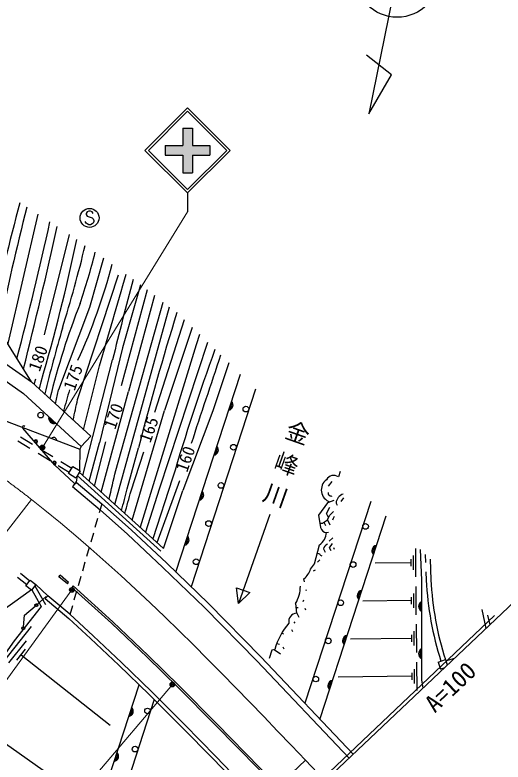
# Model space of a CAD drawing. Units: millimetres, scale not verified. Extents: x 40000 to 680000, y 20000 to 380000.
# Drawn here: x 512770 to 564322, y 259747 to 338715 of the extents above; entities that cross this region are included whole.
import ezdxf
from ezdxf.enums import TextEntityAlignment as Align

# ---------------------------------------------------------------- set-up
doc = ezdxf.new("R2010")
doc.units = ezdxf.units.MM
doc.header["$LTSCALE"] = 1000
doc.header["$PDMODE"] = 32
doc.header["$PDSIZE"] = 500
doc.linetypes.add('CHAIN', pattern=[18.5, 12, -1.5, 3.5, -1.5])
for name, color, linetype, lineweight in [('M-BGD', 7, 'Continuous', 25), ('M-BMK', 2, 'CHAIN', 13), ('M-BMK-OTRS', 5, 'Continuous', 25), ('M-BMK-SRVR', 3, 'Continuous', 25), ('M-STR-HTXT', 7, 'Continuous', 13), ('M-STR-STR1', 1, 'Continuous', 25), ('M-STR-STRC', 7, 'Continuous', 25)]:
    doc.layers.add(name, color=color, linetype=linetype, lineweight=lineweight)
doc.layers.add('M-BMK-HTXT', color=7, linetype='Continuous')
doc.styles.add('@ＭＳ ゴシック', font='')
doc.styles.add('ＭＳ ゴシック', font='')
doc.styles.get('@ＭＳ ゴシック').set_extended_font_data('@MS Gothic')
doc.styles.get('ＭＳ ゴシック').set_extended_font_data('MS Gothic')

msp = doc.modelspace()

# ---------------------------------------------------------------- hatches: boundary and pattern name
at = {"layer": 'M-STR-STRC'}
msp.add_hatch(color=256, dxfattribs=at).paths.add_polyline_path([(528646, 324900), (530506, 324900), (530507, 326760), (531507, 326759), (531506, 324900), (533366, 324900), (533366, 323900), (531506, 323900), (531506, 322039), (530506, 322040), (530506, 323900), (528646, 323900)])

# ---------------------------------------------------------------- linework, layer by layer
at = {"layer": 'M-BGD'}
for p, q in [((515192, 317656), (512003, 303990)), ((518488, 315512), (515858, 304894)), ((522121, 313024), (520644, 307802)), ((519391, 298071), (523719, 311254)), ((526737, 309662), (524000, 299528)), ((526030, 310192), (524141, 303535)), ((527517, 309071), (524747, 298914)), ((523417, 290574), (528436, 308366)), ((520644, 307802), (517360, 299093)), ((523326, 286965), (529103, 307848)), ((530660, 306504), (527526, 296687)), ((531490, 305694), (528581, 296896)), ((514530, 299948), (511383, 304985)), ((532275, 304928), (531919, 303845)), ((533117, 304106), (528018, 288594)), ((524141, 303535), (521700, 293475)), ((531919, 303845), (525984, 284566)), ((519923, 290037), (523080, 302270)), ((535345, 301933), (533665, 296883)), ((520020, 294875), (521698, 301626)), ((514816, 299683), (514966, 300257)), ((529770, 279830), (536578, 300731)), ((514530, 299948), (520769, 294183)), ((515346, 299194), (515523, 299936)), ((517054, 297616), (517360, 299093)), ((521889, 288262), (524747, 298914)), ((538174, 299174), (531368, 278276)), ((525155, 285314), (528581, 296896)), ((533665, 296883), (530519, 288460)), ((513341, 294126), (514621, 293345)), ((519761, 293092), (520769, 294183)), ((513074, 293704), (514354, 292922)), ((520594, 289431), (521700, 293475)), ((521158, 288922), (522352, 293598)), ((515208, 292402), (516488, 291620)), ((515475, 292824), (516755, 292043)), ((519609, 292822), (519601, 290563)), ((524638, 288632), (525826, 292965)), ((525038, 288410), (526400, 292548)), ((517609, 291522), (518774, 290812)), ((517342, 291099), (518513, 290385)), ((519339, 290025), (519228, 289343)), ((528172, 282052), (519339, 290025)), ((528440, 282349), (519551, 290372)), ((547121, 290446), (546943, 289886)), ((519228, 289343), (518839, 288886)), ((519228, 289343), (521937, 287033)), ((529422, 289750), (527328, 283353)), ((527774, 282950), (530192, 289506)), ((545878, 288905), (546268, 289394)), ((518839, 288886), (521755, 286400)), ((528018, 288594), (526554, 284051)), ((528461, 282330), (530519, 288460)), ((547207, 287305), (547514, 287679)), ((550344, 287302), (543394, 265966)), ((545789, 287143), (544814, 285851)), ((545682, 286015), (546023, 286692)), ((546439, 287408), (545789, 287143)), ((546689, 287109), (546806, 286883)), ((539675, 285929), (536365, 276492)), ((545893, 285608), (545682, 286015)), ((545978, 285811), (546398, 286243)), ((544814, 285851), (545059, 284548)), ((551940, 285745), (544960, 264315)), ((545252, 285006), (545786, 285354)), ((545394, 285098), (545577, 284745)), ((545768, 285342), (546030, 284837)), ((545786, 285354), (545978, 285811)), ((546354, 285362), (546409, 285533)), ((546409, 285533), (546519, 285734)), ((544974, 285002), (545252, 285006)), ((545692, 284018), (545890, 284049)), ((545960, 283084), (546353, 283431)), ((546008, 282394), (546305, 282834)), ((544404, 280705), (544944, 282701)), ((545350, 282268), (545526, 281930)), ((546183, 282056), (546008, 282394)), ((546522, 282231), (546434, 282400)), ((555059, 282318), (555089, 279318)), ((555560, 282214), (555712, 278979)), ((544709, 281833), (544928, 281763)), ((544742, 280880), (544966, 281139)), ((554570, 281188), (554578, 280438)), ((554817, 281565), (554831, 280065)), ((556085, 281702), (556125, 280845)), ((556609, 281191), (556711, 279013)), ((543986, 280131), (544404, 280705)), ((554574, 280813), (550820, 280776)), ((513353, 279697), (514332, 278906)), ((544292, 279955), (544517, 280072)), ((556172, 279846), (556212, 278990)), ((513043, 279305), (514018, 278517)), ((517401, 279340), (517529, 279494)), ((518306, 278590), (517401, 279340)), ((518434, 278743), (517529, 279494)), ((543342, 278800), (543290, 279127)), ((514875, 278391), (515985, 276418)), ((516233, 277325), (514968, 278510)), ((518306, 278590), (518434, 278743)), ((518927, 278363), (518793, 278215)), ((536365, 276492), (536154, 278156)), ((536154, 278156), (537570, 277660)), ((555098, 278318), (555128, 275318)), ((514541, 277965), (515549, 276173)), ((516233, 277325), (515976, 277019)), ((518576, 275362), (516233, 277325)), ((537570, 277660), (536365, 276492)), ((543580, 277840), (543521, 277953)), ((554610, 277188), (554617, 276438)), ((554856, 277565), (554871, 276066)), ((515976, 277019), (518452, 274932)), ((542406, 276517), (542505, 275496)), ((543226, 276728), (543281, 276899)), ((554613, 276813), (549513, 276763)), ((542447, 276092), (542696, 276095)), ((543495, 275794), (543408, 275963)), ((562064, 275869), (562496, 273868)), ((542500, 275553), (542758, 275055)), ((562696, 275257), (562913, 274265)), ((510784, 269363), (514514, 274063)), ((542350, 274415), (542263, 274584)), ((555138, 274318), (555167, 271318)), ((540941, 273355), (541145, 273290)), ((542127, 273512), (542010, 273738)), ((554895, 273566), (554910, 272066)), ((512108, 270228), (513973, 272578)), ((554653, 272813), (548206, 272750)), ((554649, 273188), (554656, 272438)), ((512966, 270504), (513898, 271679)), ((540203, 271657), (539892, 271568)), ((540425, 272294), (540706, 272204)), ((541215, 271681), (541098, 271907)), ((513432, 271092), (522820, 263642)), ((539892, 271568), (539616, 270700)), ((540133, 271637), (540806, 271183)), ((555177, 270318), (555207, 267318)), ((557479, 270318), (558237, 270573)), ((557479, 270318), (557733, 269560)), ((558237, 270573), (558427, 270008)), ((558286, 270431), (559194, 270736)), ((554934, 269566), (554949, 268066)), ((558076, 269675), (557733, 269560)), ((554692, 268813), (546899, 268737)), ((554688, 269188), (554696, 268438)), ((519378, 247923), (525886, 267904)), ((527481, 266343), (520972, 246359)), ((508496, 264013), (519609, 256183))]:
    msp.add_line(p, q, dxfattribs=at)
for points in [[(464221, 323024), (470047, 321176), (477782, 318318), (485391, 315106), (491038, 312417), (498010, 308693), (500873, 307075), (505207, 304448), (508695, 302176), (513674, 298716), (519761, 293092), (519609, 292822)], [(463181, 319682), (466896, 318527), (468909, 317866), (472683, 316509), (476511, 315056), (480243, 313566), (483927, 311927), (489534, 309257), (489572, 309237), (493229, 307318), (496309, 305633), (499105, 304054), (503344, 301485), (506741, 299272), (511677, 295842), (519609, 292822)], [(506005, 305718), (509532, 303421), (514530, 299948)], [(555712, 278965), (555696, 268432), (555859, 267571)], [(542465, 254864), (538532, 258979), (533925, 263691), (530004, 267633), (526742, 270839), (522964, 274427), (518793, 278215)], [(542610, 255002), (538676, 259117), (534068, 263831), (530145, 267775), (526881, 270982), (523100, 274573), (518927, 278363)], [(514501, 277938), (510453, 275050), (505214, 270311), (500779, 266166)], [(515549, 276173), (512695, 272576), (505155, 261875)]]:
    msp.add_lwpolyline(points, dxfattribs=at)
for points in [[(519183, 289771), (518422, 290237), (518889, 290999), (519650, 290533)], [(514388, 278965), (514968, 278510), (514513, 277928), (513932, 278383)]]:
    msp.add_lwpolyline(points, close=True, dxfattribs=at)
for centre in [(537165, 297055), (515483, 296418), (535851, 293021), (534537, 288987), (533224, 284953), (549801, 284657), (531910, 280919), (548487, 280623), (547173, 276589), (545859, 272555), (544545, 268521), (526773, 265147), (525459, 261113)]:
    msp.add_circle(centre, 300, dxfattribs=at)
for centre, radius, start, end in [((905262, 216845), 405045, 165.41282, 167.23183), ((755239, 256744), 248969, 165.66375, 168.73789), ((114510, 406257), 411786, 345.39297, 347.45824), ((17543, 426702), 511732, 345.81557, 347.54563), ((334265, 353386), 188975, 343.57003, 348.27132), ((382875, 347516), 141264, 342.74034, 346.42559), ((454587, 330524), 68777, 341.07215, 345.7797), ((462497, 328284), 62608, 335.39465, 345.27242), ((-236776, 526425), 791086, 343.49105, 344.22183), ((881971, 214671), 369426, 164.9234, 166.28325), ((595747, 278543), 81682, 158.70035, 166.09885), ((820231, 217341), 303964, 162.79571, 165.59375), ((712504, 249563), 202629, 163.94465, 165.97526), ((767470, 219112), 248308, 160.16792, 163.4722), ((1624753, -65364), 1150728, 161.34277, 161.83325), ((598179, 275613), 83032, 163.58615, 165.19478), ((-138999, 442301), 674003, 347.45469, 347.64375), ((535243, 297494), 567, 280.03152, 43.88655), ((535243, 297494), 453, 287.99091, 35.92715), ((535243, 297494), 340, 303.61628, 20.30178), ((516898, 296100), 567, 165.33343, 289.18846), ((516898, 296100), 453, 173.29283, 281.22907), ((516898, 296100), 340, 188.9182, 265.6037), ((516879, 293763), 300, 357.06195, 141.25002), ((533695, 292740), 567, 280.03152, 43.88655), ((533695, 292740), 453, 287.99091, 35.92715), ((533695, 292740), 340, 303.61628, 20.30178), ((273229, 346960), 256463, 346.59908, 347.29905), ((546441, 289165), 878, 55.16425, 151.52395), ((546450, 288509), 1328, 125.99305, 252.04345), ((157171, 385011), 379895, 344.94464, 345.30345), ((-327144, 522612), 883779, 344.47198, 344.63297), ((532146, 287986), 567, 280.03152, 43.88655), ((532146, 287986), 453, 287.99091, 35.92715), ((546147, 288167), 301, 163.49185, 292.37195), ((532146, 287986), 340, 303.61628, 20.30178), ((547765, 287045), 1078, 106.89445, 176.58595), ((545694, 284663), 645, 190.20375, 269.81495), ((530598, 283232), 567, 280.03152, 43.88655), ((530598, 283232), 453, 287.99091, 35.92715), ((543718, 284268), 1989, 308.02565, 352.78595), ((530598, 283232), 340, 303.61628, 20.30178), ((546082, 282084), 755, 114.76235, 165.88235), ((551027, 282079), 567, 100.03152, 223.88655), ((551027, 282079), 453, 107.99091, 215.92715), ((551027, 282079), 340, 123.61628, 200.30178), ((545226, 281846), 308, 195.48405, 262.86425), ((542132, 280673), 1931, 306.84208, 343.71195), ((589176, 280533), 33000, 182.68098, 197.85616), ((589327, 280551), 32652, 182.69991, 197.79404), ((539521, 278312), 3398, 328.10775, 0.25495), ((549478, 277325), 567, 100.03152, 223.88655), ((549478, 277325), 453, 107.99091, 215.92715), ((549478, 277325), 340, 123.61628, 200.30178), ((555975, 276198), 567, 117.98153, 241.83656), ((555975, 276198), 453, 125.94093, 233.87717), ((555975, 276198), 340, 141.5663, 218.2518), ((542573, 274606), 893, 94.36055, 191.09345), ((547778, 269370), 7913, 140.22115, 163.20195), ((547930, 272571), 567, 100.03152, 223.88655), ((547930, 272571), 453, 107.99091, 215.92715), ((547930, 272571), 340, 123.61628, 200.30178), ((555967, 271198), 567, 117.98153, 241.83656), ((555967, 271198), 453, 125.94093, 233.87717), ((555967, 271198), 340, 141.5663, 218.2518), ((546381, 267816), 567, 100.03152, 223.88655), ((546381, 267816), 453, 107.99091, 215.92715), ((546381, 267816), 340, 123.61628, 200.30178), ((524701, 265127), 567, 280.03152, 43.88655), ((524701, 265127), 453, 287.99091, 35.92715), ((524701, 265127), 340, 303.61628, 20.30178), ((523152, 260373), 567, 280.03152, 43.88655), ((523152, 260373), 453, 287.99091, 35.92715), ((523152, 260373), 340, 303.61628, 20.30178)]:
    msp.add_arc(centre, radius, start, end, dxfattribs=at)
at = {"layer": 'M-BMK'}
msp.add_line((543447, 259953), (545523, 257765), dxfattribs=at)
msp.add_lwpolyline([(543447, 259953), (541981, 261487), (540515, 263019), (539046, 264550), (537573, 266077), (536095, 267599), (534612, 269115), (533121, 270624), (531621, 272124), (530112, 273615), (528593, 275095), (527061, 276563), (525517, 278018), (523959, 279457), (522386, 280880), (520797, 282286), (519191, 283672), (517568, 285037), (515926, 286381), (514505, 287513)], dxfattribs=at)
msp.add_arc((416522, 161024), 160000, 52.23742, 91.03797, dxfattribs=at)
at = {"layer": 'M-BMK-OTRS'}
msp.add_line((579000, 289527), (521734, 235195), dxfattribs=at)
at = {"layer": 'M-BMK-SRVR'}
for p, q in [((555231, 353265), (550163, 328273)), ((552528, 332385), (549886, 334452)), ((550163, 328273), (552528, 332385))]:
    msp.add_line(p, q, dxfattribs=at)
msp.add_circle((553144, 342974), 4500, dxfattribs=at)
at = {"layer": 'M-STR-HTXT'}
for p, q in [((515675, 293006), (531006, 317900)), ((514505, 287513), (499195, 267749)), ((506298, 260750), (518792, 277946)), ((563418, 275226), (545282, 258019)), ((529400, 267946), (517065, 253416)), ((543447, 259953), (525311, 242746))]:
    msp.add_line(p, q, dxfattribs=at)
at = {"layer": 'M-STR-STR1'}
for p, q in [((521937, 287033), (521660, 286072)), ((521494, 285495), (521217, 284534)), ((521051, 283958), (520774, 282997)), ((520608, 282420), (520332, 281459)), ((520166, 280883), (519889, 279922)), ((519723, 279345), (519446, 278384)), ((519280, 277808), (519003, 276847)), ((518837, 276270), (518560, 275309))]:
    msp.add_line(p, q, dxfattribs=at)
for points in [[(521937, 287033), (525047, 284288), (528814, 280762), (533198, 276495), (538732, 270879), (548497, 260587)], [(521755, 286400), (524643, 283844), (528399, 280328), (532775, 276069), (538301, 270462), (548062, 260174)], [(518452, 274932), (520752, 272796), (523746, 269974), (526945, 266878), (530388, 263438), (533694, 260072), (540489, 252990)], [(540779, 253265), (533981, 260350), (530672, 263719), (527226, 267163), (524022, 270263), (521025, 273089), (518576, 275362)]]:
    msp.add_lwpolyline(points, dxfattribs=at)
at = {"layer": 'M-STR-STRC'}
for p, q in [((526505, 324400), (531005, 328900)), ((526859, 324400), (531005, 328546)), ((535506, 324400), (531005, 328900)), ((535152, 324400), (531005, 328546)), ((530507, 326760), (530506, 324900)), ((530507, 326760), (531507, 326759)), ((531507, 326759), (531506, 324900)), ((528646, 324900), (528646, 323900)), ((528646, 324900), (530506, 324900)), ((531506, 324900), (533366, 324900)), ((533366, 324900), (533366, 323900)), ((526505, 324400), (531005, 319899)), ((526859, 324400), (531005, 320253)), ((528646, 323900), (530506, 323900)), ((530506, 323900), (530506, 322040)), ((531005, 320253), (535152, 324400)), ((531006, 319900), (535506, 324400)), ((531506, 323900), (533366, 323900)), ((531506, 323900), (531506, 322039)), ((530506, 322040), (531506, 322039)), ((531006, 319900), (531006, 317900)), ((520381, 317897), (520290, 317716)), ((520290, 317716), (520290, 317625)), ((520290, 317625), (520381, 317443)), ((520563, 317988), (520381, 317897)), ((520744, 317988), (520563, 317988)), ((520926, 317897), (520744, 317988)), ((521017, 317716), (520926, 317897)), ((520290, 316716), (520199, 316897)), ((520381, 316625), (520290, 316716)), ((520381, 317443), (520926, 317261)), ((520926, 317261), (521017, 317170)), ((521017, 316716), (520926, 316625)), ((521017, 317170), (521108, 316988)), ((521108, 316897), (521017, 316716)), ((521108, 316988), (521108, 316897)), ((520563, 316534), (520381, 316625)), ((520744, 316534), (520563, 316534)), ((520926, 316625), (520744, 316534)), ((515142, 276433), (516068, 277240)), ((513796, 275260), (514916, 276236)), ((513663, 274054), (513796, 275260))]:
    msp.add_line(p, q, dxfattribs=at)
msp.add_lwpolyline([(519019, 289222), (517000, 291124), (513588, 295035)], dxfattribs=at)
for centre, radius in [((520653, 317261), 1000), ((514964, 293629), 100), ((514964, 293629), 100), ((514964, 293629), 100), ((515675, 293006), 250), ((515675, 293006), 200), ((515675, 293006), 150), ((515675, 293006), 100), ((515675, 293006), 50), ((515675, 293006), 20), ((516936, 291369), 100), ((516936, 291369), 100), ((516936, 291369), 100), ((518792, 277946), 150), ((518792, 277946), 120), ((518792, 277946), 90), ((518792, 277946), 60), ((518792, 277946), 30), ((518792, 277946), 20), ((515029, 276335), 150), ((515029, 276335), 120), ((515029, 276335), 100), ((515029, 276335), 100), ((515029, 276335), 100), ((515029, 276335), 100), ((513647, 273904), 150), ((513647, 273904), 120), ((513647, 273904), 100), ((513647, 273904), 100), ((513647, 273904), 100), ((513647, 273904), 100), ((529400, 267946), 150), ((529400, 267946), 120), ((529400, 267946), 90), ((529400, 267946), 60), ((529400, 267946), 30), ((529400, 267946), 20)]:
    msp.add_circle(centre, radius, dxfattribs=at)
for centre, radius, start, end in [((513701, 295133), 150, 41.11166, 221.11166), ((514964, 293629), 188, 274.24177, 167.98156), ((514964, 293629), 150, 262.52129, 179.70204), ((514964, 293629), 112, 221.1117, 221.11162), ((516936, 291369), 188, 274.24177, 167.98156), ((516936, 291369), 150, 262.52129, 179.70204), ((516936, 291369), 112, 221.1117, 221.11162), ((519122, 289331), 150, 226.70351, 46.70351)]:
    msp.add_arc(centre, radius, start, end, dxfattribs=at)
for p in [(515675, 293006), (518792, 277946), (529400, 267946)]:
    msp.add_point(p, dxfattribs=at)

# ---------------------------------------------------------------- texts
at = {"layer": 'M-BGD', "style": 'ＭＳ ゴシック'}
for s, p in [('180', (515748, 300798)), ('175', (519443, 298781)), ('170', (523727, 294698)), ('165', (527447, 293273)), ('160', (531324, 290167))]:
    msp.add_text(s, height=1320, rotation=70.463, dxfattribs=at).set_placement(p, align=Align.BOTTOM_LEFT)
at = {"layer": 'M-BMK-HTXT', "insert": (542929, 295793), "char_height": 1833, "attachment_point": 4, "rotation": 250.484, "style": '@ＭＳ ゴシック'}
msp.add_mtext('\\T1.4;金峰川', dxfattribs=at)
at = {"layer": 'M-STR-HTXT', "style": 'ＭＳ ゴシック'}
msp.add_text('A=100', height=1833, rotation=43.497, dxfattribs=at).set_placement((557507, 264471), align=Align.BOTTOM_LEFT)

doc.saveas('drawing.dxf')
